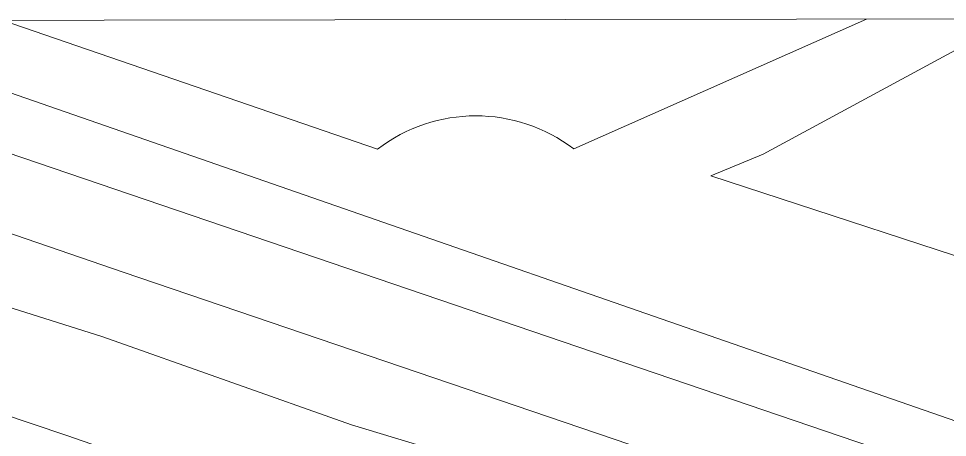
# Model space of a CAD drawing. Header units: metres. Extents: x -48 to 2360, y -1392 to 453.
# Drawn here: x 826.2 to 943.3, y -891.5 to -838.7 of the extents above; entities that cross this region are included whole.
import ezdxf

# ---------------------------------------------------------------- set-up
doc = ezdxf.new("R2010")
doc.units = ezdxf.units.M
doc.layers.add('TODO', color=210, linetype='Continuous', lineweight=5)

msp = doc.modelspace()

# ---------------------------------------------------------------- linework, layer by layer
at = {"layer": 'TODO', "ltscale": 7, "transparency": 33554687}
for p, q in [((832.27, -891.23), (801.2, -880.98)), ((943.26, -929.77), (832.27, -891.23))]:
    msp.add_line(p, q, dxfattribs=at)
at = {"layer": 'TODO', "transparency": 33554687}
msp.add_lwpolyline([(982.53, -1068.66), (982.53, -838.66), (662.21, -839.11), (662.33, -929.63), (662.53, -1069.67)], close=True, dxfattribs=at)
at = {"layer": 'TODO', "transparency": 33554687, "flags": 128}
for points in [[(824.1, -838.86), (871.45, -855.13, -0.338446), (896.2, -855.09), (933.11, -838.73)], [(982.99, -875.69, -0.168421), (966.72, -838.7), (948.73, -838.65), (944.82, -842.37), (920.09, -855.75), (913.48, -858.48), (955.15, -872.11), (964.31, -878.38), (982.53, -883.16)]]:
    msp.add_lwpolyline(points, format="xyb", dxfattribs=at)
for points in [[(710.95, -839.04), (836.8, -878.78), (868.18, -889.91), (961.05, -918.01), (966.45, -918.71), (976.78, -919.12), (981.93, -918.02), (956.92, -910.62), (839.36, -870.66), (747.18, -838.99)], [(982.53, -909.27), (775.91, -838.95)], [(798.96, -838.92), (982.53, -902.69)]]:
    msp.add_lwpolyline(points, dxfattribs=at)

doc.saveas('drawing.dxf')
